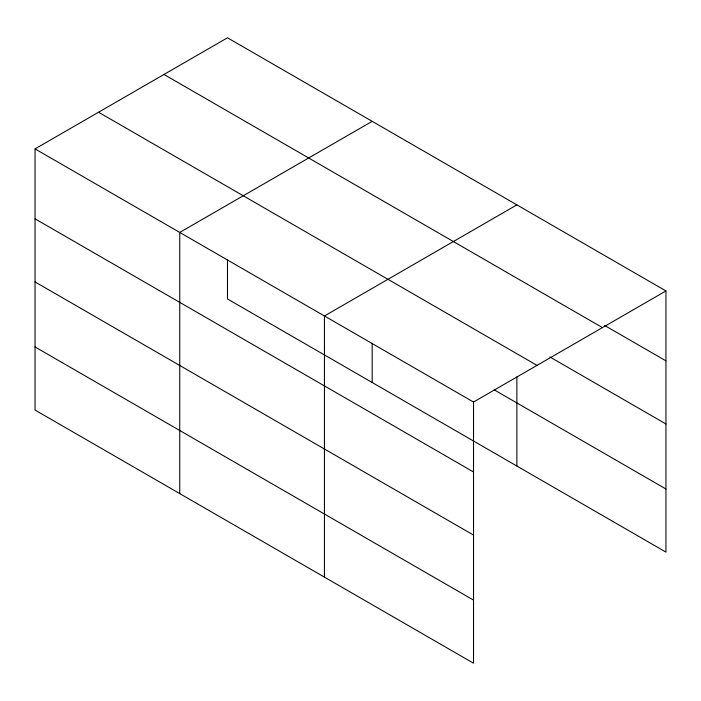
<?xml version="1.0" encoding="UTF-8"?>
<svg xmlns="http://www.w3.org/2000/svg" width="701" height="701" viewBox="0 0 701 701"><rect width="100%" height="100%" fill="white"/><g stroke="black" fill="none" stroke-linecap="round" stroke-linejoin="round"><path stroke-width="1.05" d="M473.517 535.073L473.517 402.041L35.05 148.892L35.05 410.059L473.517 663.207L473.517 535.073L35.05 281.933M227.483 259.791L227.483 298.959L665.95 552.108L665.95 290.941L227.483 37.793L35.05 148.892M372.178 121.334L179.745 232.434L179.745 493.6M516.874 204.876L324.44 315.976L324.44 577.133M473.517 402.041L665.95 290.941M604.621 325.457L665.95 360.866M163.981 74.455L602.448 327.604M549.899 356.975L665.95 423.974M98.552 112.23L537.019 365.379M494.179 389.826L665.95 489M35.05 218.826L473.517 471.966M35.05 346.951L473.517 600.1M516.874 376.919L516.874 466.034M372.178 343.324L372.178 382.492"/></g></svg>
